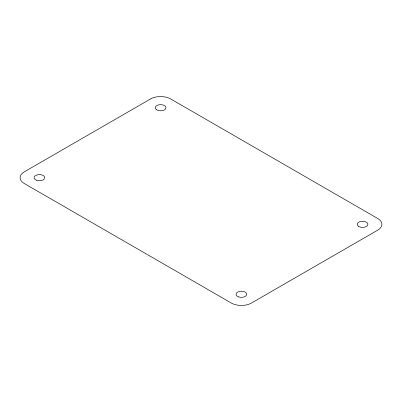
<?xml version="1.0" encoding="UTF-8"?>
<svg xmlns="http://www.w3.org/2000/svg" width="402" height="402" viewBox="0 0 402 402"><rect width="100%" height="100%" fill="white"/><g stroke="black" fill="none" stroke-linecap="round" stroke-linejoin="round"><path stroke-width="0.6" d="M150.509 98.972L24.281 171.85A14.281 8.246 0 0 0 24.281 183.508L231.296 303.028A14.281 8.246 0 0 0 251.491 303.028L377.719 230.15A14.281 8.246 0 0 0 377.719 218.492L170.704 98.972A14.281 8.246 0 0 0 150.509 98.972M238.713 296.957A5.357 3.09 0 0 0 246.748 294.284A5.357 3.09 0 0 0 238.713 291.606A5.357 3.09 0 0 0 238.713 296.957M36.753 180.357A5.357 3.09 0 0 0 44.783 177.679A5.357 3.09 0 0 0 36.753 175.001A5.357 3.09 0 0 0 36.753 180.357M358.785 226.507A5.357 3.09 0 0 0 367.745 225.12A5.357 3.09 0 0 0 361.182 221.336A5.357 3.09 0 0 0 358.785 226.507M156.82 109.907A5.357 3.09 0 0 0 165.78 108.52A5.357 3.09 0 0 0 159.222 104.731A5.357 3.09 0 0 0 156.82 109.907"/></g></svg>
